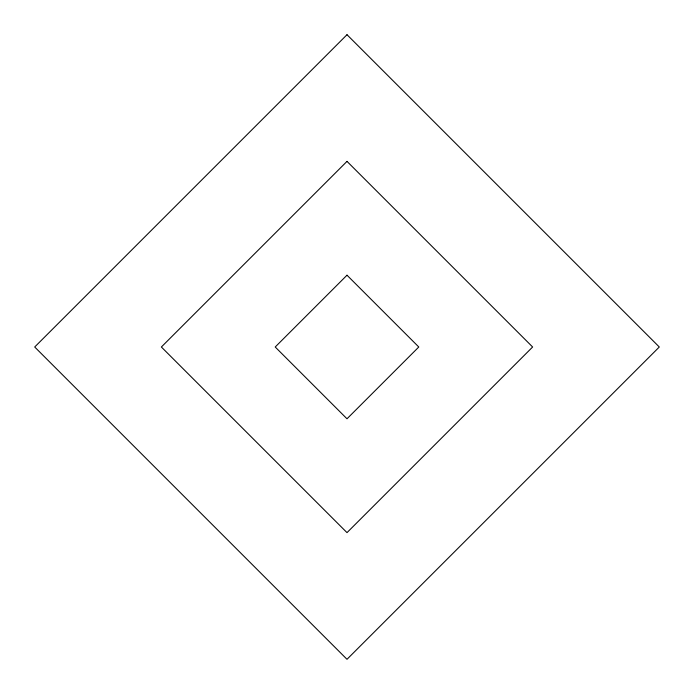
<?xml version="1.0" encoding="UTF-8"?>
<svg xmlns="http://www.w3.org/2000/svg" width="694" height="694" viewBox="0 0 694 694"><rect width="100%" height="100%" fill="white"/><g stroke="black" fill="none" stroke-linecap="round" stroke-linejoin="round"><path stroke-width="1.04" d="M347 34.7L34.7 347L347 659.3L659.3 347L347 34.7M347 161.372L161.372 347L347 532.628L532.628 347L347 161.372M347 275.214L275.214 347L347 418.786L418.786 347L347 275.214"/></g></svg>
